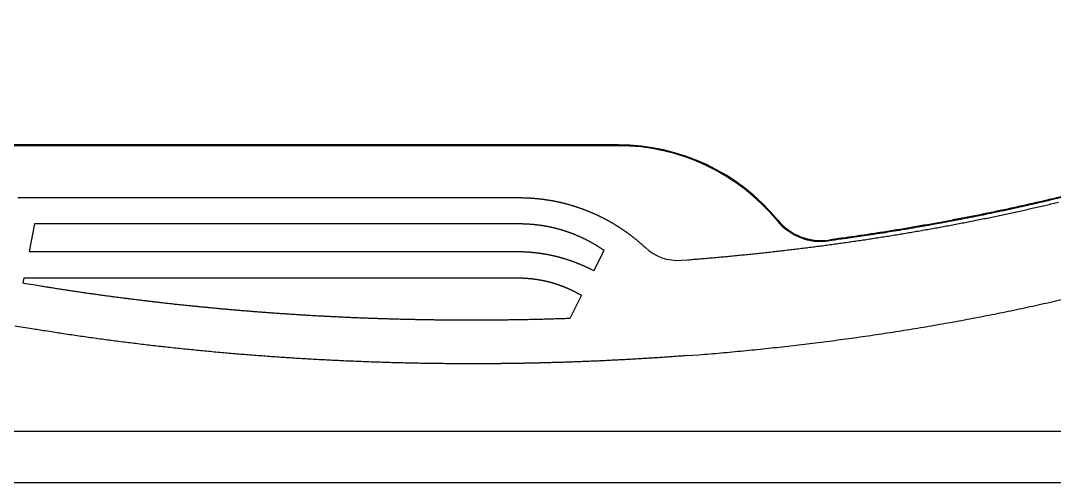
# Model space of a CAD drawing. Extents: x 956 to 1028, y 499 to 635.
# Drawn here: x 1000.246 to 1002.96, y 512.227 to 513.44 of the extents above; entities that cross this region are included whole.
import ezdxf

# ---------------------------------------------------------------- set-up
doc = ezdxf.new("R2010")
doc.units = 0
doc.header["$MEASUREMENT"] = 0
doc.layers.add('1', color=4, linetype='Continuous')
doc.layers.add('DIM', color=3, linetype='Continuous')

# ---------------------------------------------------------------- blocks, each defined once
blk = doc.blocks.new('1486201(2016_HS CONTROLS')
at = {"layer": '1', "linetype": 'Continuous'}
for p, q in [((-11.4317, -0.9987), (-13.4347, -0.9987)), ((-13.4347, -0.9997), (-11.4317, -0.9997)), ((-11.4317, -1.0009), (-13.4347, -1.0009)), ((-11.4317, -0.9997), (-11.4317, -0.9987)), ((-11.4317, -1.0009), (-11.4317, -0.9997)), ((-12.9503, -1.1374), (-11.6916, -1.1374)), ((-12.9638, -1.2066), (-12.9779, -1.2789)), ((-11.6916, -1.2066), (-12.9638, -1.2066)), ((-11.0143, -1.1978), (-11.0134, -1.197)), ((-11.0134, -1.197), (-11.0126, -1.1964)), ((-10.8787, -1.2498), (-10.8788, -1.2488)), ((-10.8785, -1.251), (-10.8787, -1.2498)), ((-12.9779, -1.2789), (-11.6958, -1.2789)), ((-11.4955, -1.3293), (-11.4688, -1.2762)), ((-12.9941, -1.3623), (-12.9914, -1.3481)), ((-12.9914, -1.3481), (-11.6958, -1.3481)), ((-11.5281, -1.394), (-11.5587, -1.455))]:
    blk.add_line(p, q, dxfattribs=at)
for points in [[(-11.2488, -1.5524), (-11.2196, -1.5501, 0.001008), (-11.1904, -1.5477, 0.001005), (-11.1612, -1.5451, 0.001008), (-11.132, -1.5425, 0.001017), (-11.1028, -1.5397, 0.001023), (-11.0737, -1.5369, 0.001029), (-11.0445, -1.5339, 0.001035), (-11.0154, -1.5307, 0.001042), (-10.9863, -1.5275, 0.001048), (-10.9572, -1.5241, 0.001055), (-10.9281, -1.5206, 0.001061), (-10.899, -1.517, 0.001067), (-10.87, -1.5133, 0.001073), (-10.8409, -1.5094, 0.00108), (-10.8119, -1.5054, 0.001086), (-10.7829, -1.5013, 0.001093), (-10.7539, -1.497, 0.001099), (-10.725, -1.4927, 0.001106), (-10.696, -1.4882, 0.001112), (-10.6671, -1.4835, 0.001119), (-10.6382, -1.4788, 0.001125), (-10.6093, -1.4739, 0.001132), (-10.5805, -1.4688, 0.001139), (-10.5516, -1.4637, 0.001145), (-10.5228, -1.4584, 0.001152), (-10.494, -1.4529, 0.001159), (-10.4653, -1.4474, 0.001165), (-10.4365, -1.4417, 0.001171), (-10.4078, -1.4358, 0.00118), (-10.3791, -1.4299, 0.001193), (-10.3505, -1.4238, 0.001206), (-10.3218, -1.4175, 0.001223), (-10.2933, -1.4111, 0.001238), (-10.2647, -1.4046, 0.001254)], [(-10.2672, -1.1347, -0.000909), (-10.2861, -1.1392, -0.000903), (-10.305, -1.1437, -0.000897), (-10.3239, -1.1482, -0.000891), (-10.3429, -1.1525, -0.000885), (-10.3619, -1.1568, -0.000879), (-10.3808, -1.161, -0.000873), (-10.3998, -1.1652, -0.000867), (-10.4189, -1.1693, -0.000861), (-10.4379, -1.1733, -0.000856), (-10.4569, -1.1773, -0.000849), (-10.476, -1.1812, -0.000844), (-10.4951, -1.185, -0.000838), (-10.5141, -1.1888, -0.000832), (-10.5332, -1.1925, -0.000826), (-10.5524, -1.1961, -0.000821), (-10.5715, -1.1997, -0.000816), (-10.5906, -1.2032, -0.000809), (-10.6097, -1.2067, -0.000798), (-10.6289, -1.2101, -0.000799), (-10.6481, -1.2134, -0.000808), (-10.6673, -1.2167, -0.000781), (-10.6864, -1.2199, -0.000726), (-10.7055, -1.2231, -0.000793), (-10.7248, -1.2262, -0.000933), (-10.7447, -1.2293, -0.000708), (-10.7633, -1.2322, -0.000253), (-10.7801, -1.2348, -0.00098), (-10.8018, -1.238, -0.001662), (-10.8351, -1.2427, -0.000811), (-10.8788, -1.2488, -0.000431)], [(-10.8787, -1.2498), (-10.8594, -1.2472, 0.000733), (-10.8401, -1.2445, 0.00073), (-10.8209, -1.2417, 0.000733), (-10.8016, -1.2389, 0.000741), (-10.7824, -1.2361, 0.000747), (-10.7631, -1.2332, 0.000752), (-10.7439, -1.2302, 0.000757), (-10.7247, -1.2272, 0.000763), (-10.7055, -1.2241, 0.000769), (-10.6863, -1.2209, 0.000775), (-10.6671, -1.2177, 0.00078), (-10.6479, -1.2144, 0.000786), (-10.6287, -1.2111, 0.000792), (-10.6096, -1.2077, 0.000798), (-10.5904, -1.2042, 0.000803), (-10.5713, -1.2007, 0.000809), (-10.5522, -1.1971, 0.000815), (-10.5331, -1.1935, 0.000821), (-10.514, -1.1898, 0.000826), (-10.4949, -1.186, 0.000832), (-10.4758, -1.1822, 0.000838), (-10.4567, -1.1783, 0.000844), (-10.4377, -1.1743, 0.000849), (-10.4187, -1.1703, 0.000856), (-10.3996, -1.1662, 0.000861), (-10.3806, -1.162, 0.000867), (-10.3616, -1.1578, 0.000873), (-10.3427, -1.1535, 0.000879), (-10.3237, -1.1491, 0.000885), (-10.3048, -1.1447, 0.000891), (-10.2859, -1.1402, 0.000897), (-10.2669, -1.1356, 0.000903)], [(-10.2769, -1.1393, -0.001291), (-10.3039, -1.1457, -0.00128), (-10.331, -1.152, -0.001268), (-10.3581, -1.1582, -0.001256), (-10.3853, -1.1643, -0.001243), (-10.4124, -1.1702, -0.001233), (-10.4396, -1.1759, -0.001223), (-10.4669, -1.1816, -0.001209), (-10.4941, -1.1871, -0.00119), (-10.5214, -1.1925, -0.001189), (-10.5487, -1.1977, -0.0012), (-10.5761, -1.2028, -0.001156), (-10.6034, -1.2078, -0.001071), (-10.6306, -1.2126, -0.001168), (-10.6582, -1.2174, -0.001371), (-10.6865, -1.2222, -0.001037), (-10.713, -1.2265, -0.000365), (-10.737, -1.2304, -0.001432), (-10.7679, -1.2351, -0.002427), (-10.8157, -1.2421, -0.001177), (-10.8785, -1.251, -0.000624)], [(-11.2663, -1.302), (-11.2496, -1.3007, 0.000593), (-11.2329, -1.2994, 0.000592), (-11.2162, -1.298, 0.000593), (-11.1995, -1.2966, 0.000596), (-11.1829, -1.2951, 0.000598), (-11.1662, -1.2936, 0.000601), (-11.1496, -1.2921, 0.000603), (-11.1329, -1.2905, 0.000605), (-11.1162, -1.2889, 0.000607), (-11.0996, -1.2872, 0.00061), (-11.083, -1.2855, 0.000612), (-11.0663, -1.2838, 0.000614), (-11.0497, -1.282, 0.000616), (-11.033, -1.2802, 0.000619), (-11.0164, -1.2783, 0.000621), (-10.9998, -1.2764, 0.000623), (-10.9832, -1.2744, 0.000626), (-10.9666, -1.2725, 0.000628), (-10.95, -1.2704, 0.00063), (-10.9334, -1.2683, 0.000633), (-10.9168, -1.2662, 0.000635), (-10.9002, -1.2641, 0.000638), (-10.8836, -1.2619, 0.00064), (-10.867, -1.2596, 0.000642), (-10.8504, -1.2573, 0.000644), (-10.8339, -1.255, 0.000647), (-10.8173, -1.2526, 0.000649), (-10.8007, -1.2502, 0.000652), (-10.7842, -1.2478, 0.000654), (-10.7677, -1.2453, 0.000656), (-10.7511, -1.2427, 0.000659), (-10.7346, -1.2401, 0.000661), (-10.7181, -1.2375, 0.000663), (-10.7016, -1.2348, 0.000666), (-10.685, -1.2321, 0.000668), (-10.6685, -1.2293, 0.000671), (-10.6521, -1.2265, 0.000673), (-10.6356, -1.2236, 0.000675), (-10.6191, -1.2207, 0.000678), (-10.6026, -1.2178, 0.00068), (-10.5862, -1.2148, 0.000683), (-10.5697, -1.2118, 0.000685), (-10.5533, -1.2087, 0.000687), (-10.5368, -1.2055, 0.00069), (-10.5204, -1.2024, 0.000692), (-10.504, -1.1992, 0.000695), (-10.4876, -1.1959, 0.000697), (-10.4712, -1.1926, 0.000699), (-10.4548, -1.1892, 0.000702), (-10.4384, -1.1858, 0.000709), (-10.422, -1.1824, 0.000714), (-10.4057, -1.1789, 0.00072), (-10.3893, -1.1753, 0.000725), (-10.373, -1.1717, 0.000732), (-10.3566, -1.1681, 0.000737), (-10.3403, -1.1644, 0.000743), (-10.324, -1.1606, 0.000749), (-10.3077, -1.1569, 0.000755), (-10.2914, -1.153, 0.00076), (-10.2752, -1.1491, 0.000766)], [(-13.0075, -1.1371, 0.000618), (-12.9949, -1.1372, 0.00099), (-12.9756, -1.1373, 0.00048), (-12.9503, -1.1374, 0.000258)], [(-11.6916, -1.1374), (-11.6889, -1.1374, -0.001413), (-11.6862, -1.1374, -0.001414), (-11.6835, -1.1374, -0.001413), (-11.6808, -1.1375, -0.001409), (-11.6781, -1.1376, -0.001406), (-11.6754, -1.1376, -0.001403), (-11.6727, -1.1377, -0.0014), (-11.67, -1.1379, -0.001397), (-11.6673, -1.138, -0.001395), (-11.6647, -1.1381, -0.001392), (-11.662, -1.1383, -0.001389), (-11.6593, -1.1385, -0.001386), (-11.6566, -1.1387, -0.001384), (-11.6539, -1.1389, -0.001381), (-11.6512, -1.1391, -0.001379), (-11.6485, -1.1393, -0.001376), (-11.6458, -1.1396, -0.001374), (-11.6432, -1.1398, -0.001371), (-11.6405, -1.1401, -0.001369), (-11.6378, -1.1404, -0.001367), (-11.6351, -1.1407, -0.001365), (-11.6324, -1.141, -0.001362), (-11.6298, -1.1414, -0.00136), (-11.6271, -1.1417, -0.001358), (-11.6244, -1.1421, -0.001356), (-11.6218, -1.1425, -0.001354), (-11.6191, -1.1429, -0.001352), (-11.6164, -1.1433, -0.00135), (-11.6138, -1.1437, -0.001349), (-11.6111, -1.1441, -0.001347), (-11.6085, -1.1446, -0.001345), (-11.6058, -1.1451, -0.001344), (-11.6032, -1.1455, -0.001342), (-11.6005, -1.146, -0.001337), (-11.5979, -1.1466, -0.00138), (-11.5952, -1.1471, -0.001482), (-11.5926, -1.1476, -0.001517), (-11.5899, -1.1482, -0.001496), (-11.5873, -1.1488, -0.001486), (-11.5847, -1.1493, -0.001482), (-11.5821, -1.1499, -0.001477), (-11.5794, -1.1506, -0.001469), (-11.5768, -1.1512, -0.001462), (-11.5742, -1.1519, -0.001456), (-11.5716, -1.1525, -0.00145), (-11.569, -1.1532, -0.001443), (-11.5664, -1.1539, -0.001437), (-11.5638, -1.1546, -0.00143), (-11.5612, -1.1553, -0.001424), (-11.5586, -1.1561, -0.001417), (-11.556, -1.1568, -0.001411), (-11.5534, -1.1576, -0.001405), (-11.5508, -1.1584, -0.001399), (-11.5483, -1.1592, -0.001392), (-11.5457, -1.16, -0.001387), (-11.5431, -1.1608, -0.00138), (-11.5406, -1.1617, -0.001375), (-11.538, -1.1625, -0.001368), (-11.5355, -1.1634, -0.001363), (-11.5329, -1.1643, -0.001357), (-11.5304, -1.1652, -0.001351), (-11.5278, -1.1661, -0.001345), (-11.5253, -1.167, -0.00134), (-11.5228, -1.168, -0.001334), (-11.5203, -1.1689, -0.001329), (-11.5178, -1.1699, -0.001322), (-11.5152, -1.1709, -0.001318), (-11.5127, -1.1719, -0.001315), (-11.5102, -1.1729, -0.001306), (-11.5077, -1.1739, -0.001288), (-11.5053, -1.1749, -0.001283), (-11.5028, -1.176, -0.00129), (-11.5003, -1.177, -0.001299), (-11.4978, -1.1781, -0.001314), (-11.4954, -1.1792, -0.001326), (-11.4929, -1.1803, -0.001339), (-11.4904, -1.1814, -0.001351), (-11.488, -1.1825, -0.001365), (-11.4855, -1.1837, -0.001377), (-11.4831, -1.1848, -0.001391), (-11.4807, -1.186, -0.001403), (-11.4783, -1.1872, -0.001416), (-11.4758, -1.1883, -0.001429), (-11.4734, -1.1896, -0.001443), (-11.471, -1.1908, -0.001455), (-11.4686, -1.192, -0.001468), (-11.4662, -1.1933, -0.001476), (-11.4639, -1.1945, -0.001475), (-11.4615, -1.1958, -0.001417), (-11.4591, -1.1971, -0.001318), (-11.4568, -1.1984, -0.001447), (-11.4544, -1.1997, -0.001716), (-11.452, -1.2011, -0.001303), (-11.4497, -1.2024, -0.000454), (-11.4477, -1.2036, -0.001823), (-11.4451, -1.2051, -0.00312), (-11.4411, -1.2075, -0.001524), (-11.4359, -1.2107, -0.000809)], [(-11.4688, -1.2762), (-11.4707, -1.2748, 0.001466), (-11.4727, -1.2735, 0.001465), (-11.4747, -1.2722, 0.001469), (-11.4766, -1.2708, 0.001477), (-11.4786, -1.2695, 0.001484), (-11.4806, -1.2683, 0.00149), (-11.4825, -1.267, 0.001496), (-11.4845, -1.2657, 0.001502), (-11.4865, -1.2645, 0.001508), (-11.4885, -1.2632, 0.001514), (-11.4906, -1.262, 0.001521), (-11.4926, -1.2608, 0.00153), (-11.4946, -1.2596, 0.001533), (-11.4966, -1.2584, 0.001532), (-11.4987, -1.2572, 0.00156), (-11.5007, -1.2561, 0.001621), (-11.5028, -1.2549, 0.001644), (-11.5048, -1.2538, 0.001636), (-11.5069, -1.2527, 0.001629), (-11.509, -1.2516, 0.001622), (-11.5111, -1.2505, 0.001614), (-11.5132, -1.2494, 0.001606), (-11.5153, -1.2483, 0.001597), (-11.5174, -1.2472, 0.001588), (-11.5195, -1.2462, 0.001579), (-11.5216, -1.2452, 0.001569), (-11.5238, -1.2441, 0.001559), (-11.5259, -1.2431, 0.001546), (-11.5281, -1.2421, 0.001538), (-11.5303, -1.2412, 0.001533), (-11.5325, -1.2402, 0.001512), (-11.5346, -1.2392, 0.001473), (-11.5368, -1.2383, 0.001437), (-11.5391, -1.2373, 0.001397), (-11.5413, -1.2364, 0.001389), (-11.5435, -1.2355, 0.001408), (-11.5457, -1.2346, 0.001419), (-11.5479, -1.2337, 0.001424), (-11.5501, -1.2328, 0.001431), (-11.5523, -1.232, 0.00144), (-11.5546, -1.2311, 0.001448), (-11.5568, -1.2303, 0.001456), (-11.559, -1.2295, 0.001463), (-11.5613, -1.2287, 0.001472), (-11.5635, -1.2279, 0.00148), (-11.5658, -1.2271, 0.001488), (-11.568, -1.2263, 0.001496), (-11.5703, -1.2256, 0.001504), (-11.5725, -1.2249, 0.001512), (-11.5748, -1.2241, 0.001521), (-11.577, -1.2234, 0.001529), (-11.5793, -1.2227, 0.001538), (-11.5815, -1.2221, 0.001546), (-11.5838, -1.2214, 0.001554), (-11.5861, -1.2207, 0.001563), (-11.5884, -1.2201, 0.001571), (-11.5906, -1.2195, 0.00158), (-11.5929, -1.2189, 0.001588), (-11.5952, -1.2183, 0.001597), (-11.5975, -1.2177, 0.001606), (-11.5997, -1.2172, 0.001614), (-11.602, -1.2166, 0.001621), (-11.6043, -1.2161, 0.001631), (-11.6066, -1.2156, 0.001646), (-11.6089, -1.2151, 0.001647), (-11.6112, -1.2146, 0.001631), (-11.6135, -1.2141, 0.001602), (-11.6158, -1.2137, 0.001554), (-11.6181, -1.2132, 0.001531), (-11.6204, -1.2128, 0.001534), (-11.6228, -1.2124, 0.001531), (-11.6251, -1.212, 0.001521), (-11.6274, -1.2116, 0.001515), (-11.6298, -1.2113, 0.001511), (-11.6321, -1.2109, 0.001507), (-11.6345, -1.2105, 0.001503), (-11.6369, -1.2102, 0.0015), (-11.6392, -1.2099, 0.001498), (-11.6416, -1.2096, 0.001496), (-11.644, -1.2093, 0.001495), (-11.6464, -1.209, 0.001494), (-11.6487, -1.2088, 0.001494), (-11.6511, -1.2085, 0.001496), (-11.6535, -1.2083, 0.001501), (-11.6559, -1.2081, 0.001499), (-11.6583, -1.2079, 0.001493), (-11.6607, -1.2077, 0.001509), (-11.663, -1.2075, 0.001545), (-11.6654, -1.2074, 0.001505), (-11.6678, -1.2072, 0.001409), (-11.6702, -1.2071, 0.001563), (-11.6726, -1.207, 0.001876), (-11.6751, -1.2069, 0.001427), (-11.6774, -1.2068, 0.000483), (-11.6794, -1.2067, 0.002034), (-11.6821, -1.2066, 0.003543), (-11.6862, -1.2066, 0.001744), (-11.6916, -1.2066, 0.000925)], [(-11.4359, -1.2107), (-11.4339, -1.212, -0.001191), (-11.4318, -1.2133, -0.001191), (-11.4298, -1.2145, -0.00119), (-11.4278, -1.2158, -0.00119), (-11.4258, -1.2171, -0.00119), (-11.4239, -1.2185, -0.001189), (-11.4219, -1.2198, -0.001189), (-11.4199, -1.2211, -0.001189), (-11.4179, -1.2225, -0.001189), (-11.416, -1.2238, -0.001189), (-11.414, -1.2252, -0.001189), (-11.412, -1.2266, -0.001189), (-11.4101, -1.2279, -0.001189), (-11.4082, -1.2293, -0.001189), (-11.4062, -1.2307, -0.00119), (-11.4043, -1.2321, -0.00119), (-11.4024, -1.2336, -0.001191), (-11.4005, -1.235, -0.001191), (-11.3986, -1.2364, -0.001192), (-11.3967, -1.2379, -0.001193), (-11.3948, -1.2393, -0.001193), (-11.3929, -1.2408, -0.001193), (-11.391, -1.2423, -0.001195), (-11.3891, -1.2438, -0.001198), (-11.3873, -1.2453, -0.001196), (-11.3854, -1.2468, -0.00119), (-11.3836, -1.2483, -0.001201), (-11.3817, -1.2498, -0.001227), (-11.3799, -1.2513, -0.001193), (-11.3781, -1.2529, -0.001115), (-11.3763, -1.2544, -0.001233), (-11.3744, -1.256, -0.001472), (-11.3726, -1.2576, -0.001118), (-11.3708, -1.2591, -0.000382), (-11.3693, -1.2605, -0.001582), (-11.3673, -1.2623, -0.002729), (-11.3642, -1.265, -0.001336), (-11.3602, -1.2687, -0.000708)], [(-11.6958, -1.2789), (-11.6937, -1.279, -0.00119), (-11.6916, -1.279, -0.001195), (-11.6895, -1.279, -0.001198), (-11.6874, -1.2791, -0.001198), (-11.6853, -1.2791, -0.0012), (-11.6833, -1.2792, -0.001201), (-11.6812, -1.2793, -0.001202), (-11.6791, -1.2794, -0.001202), (-11.677, -1.2795, -0.001202), (-11.6749, -1.2796, -0.001202), (-11.6729, -1.2797, -0.001201), (-11.6708, -1.2798, -0.0012), (-11.6687, -1.2799, -0.001199), (-11.6667, -1.2801, -0.001197), (-11.6646, -1.2802, -0.001196), (-11.6625, -1.2804, -0.001194), (-11.6605, -1.2806, -0.001191), (-11.6584, -1.2808, -0.001188), (-11.6564, -1.281, -0.001186), (-11.6543, -1.2812, -0.001182), (-11.6523, -1.2814, -0.001179), (-11.6502, -1.2816, -0.001174), (-11.6481, -1.2818, -0.001171), (-11.6461, -1.2821, -0.001169), (-11.644, -1.2823, -0.00116), (-11.642, -1.2826, -0.001142), (-11.6399, -1.2829, -0.001128), (-11.6379, -1.2832, -0.001114), (-11.6358, -1.2835, -0.001115), (-11.6338, -1.2838, -0.001129), (-11.6317, -1.2841, -0.001139), (-11.6297, -1.2844, -0.001147), (-11.6276, -1.2847, -0.001154), (-11.6255, -1.2851, -0.001163), (-11.6235, -1.2854, -0.001171), (-11.6214, -1.2858, -0.00118), (-11.6194, -1.2861, -0.001188), (-11.6173, -1.2865, -0.001197), (-11.6153, -1.2869, -0.001205), (-11.6132, -1.2873, -0.001214), (-11.6112, -1.2877, -0.001222), (-11.6092, -1.2881, -0.001231), (-11.6071, -1.2886, -0.001239), (-11.6051, -1.289, -0.001248), (-11.603, -1.2895, -0.001255), (-11.601, -1.2899, -0.001264), (-11.5989, -1.2904, -0.001272), (-11.5969, -1.2909, -0.00128), (-11.5949, -1.2914, -0.001288), (-11.5928, -1.2919, -0.001298), (-11.5908, -1.2924, -0.001304), (-11.5887, -1.2929, -0.001308), (-11.5867, -1.2935, -0.001302), (-11.5847, -1.294, -0.001284), (-11.5827, -1.2946, -0.001275), (-11.5806, -1.2951, -0.00127), (-11.5786, -1.2957, -0.001265), (-11.5766, -1.2963, -0.001257), (-11.5746, -1.2969, -0.001252), (-11.5726, -1.2975, -0.001245), (-11.5706, -1.2981, -0.001239), (-11.5686, -1.2987, -0.001232), (-11.5666, -1.2994, -0.001226), (-11.5647, -1.3, -0.00122), (-11.5627, -1.3007, -0.001214), (-11.5607, -1.3013, -0.001207), (-11.5588, -1.302, -0.001201), (-11.5568, -1.3027, -0.001195), (-11.5548, -1.3034, -0.001189), (-11.5529, -1.3041, -0.001182), (-11.551, -1.3048, -0.001177), (-11.549, -1.3055, -0.001171), (-11.5471, -1.3062, -0.001165), (-11.5452, -1.3069, -0.001158), (-11.5432, -1.3077, -0.001153), (-11.5413, -1.3084, -0.001151), (-11.5394, -1.3092, -0.001141), (-11.5375, -1.31, -0.001118), (-11.5356, -1.3107, -0.001085), (-11.5337, -1.3115, -0.001032), (-11.5318, -1.3123, -0.001016), (-11.5299, -1.3131, -0.001042), (-11.528, -1.3139, -0.001059), (-11.526, -1.3147, -0.00107), (-11.5241, -1.3156, -0.001076), (-11.5222, -1.3164, -0.001084), (-11.5203, -1.3173, -0.001107), (-11.5184, -1.3181, -0.001147), (-11.5165, -1.319, -0.001124), (-11.5145, -1.3199, -0.001059), (-11.5126, -1.3208, -0.001192), (-11.5107, -1.3217, -0.001457), (-11.5087, -1.3226, -0.001104), (-11.5069, -1.3235, -0.000346), (-11.5052, -1.3243, -0.001617), (-11.5031, -1.3254, -0.002864), (-11.4998, -1.3271, -0.001405), (-11.4955, -1.3293, -0.000739)], [(-11.6958, -1.3481), (-11.694, -1.3482, -0.001342), (-11.6923, -1.3482, -0.001343), (-11.6905, -1.3482, -0.001342), (-11.6888, -1.3482, -0.001338), (-11.687, -1.3483, -0.001336), (-11.6853, -1.3483, -0.001334), (-11.6835, -1.3484, -0.001332), (-11.6817, -1.3485, -0.001329), (-11.68, -1.3485, -0.001327), (-11.6782, -1.3486, -0.001325), (-11.6765, -1.3487, -0.001323), (-11.6747, -1.3488, -0.001321), (-11.673, -1.3489, -0.001319), (-11.6712, -1.3491, -0.001317), (-11.6694, -1.3492, -0.001315), (-11.6677, -1.3494, -0.001314), (-11.6659, -1.3495, -0.001312), (-11.6642, -1.3497, -0.00131), (-11.6624, -1.3498, -0.001308), (-11.6607, -1.35, -0.001307), (-11.6589, -1.3502, -0.001305), (-11.6572, -1.3504, -0.001301), (-11.6554, -1.3506, -0.001303), (-11.6537, -1.3509, -0.001309), (-11.6519, -1.3511, -0.001295), (-11.6502, -1.3513, -0.001256), (-11.6485, -1.3516, -0.001239), (-11.6467, -1.3518, -0.001242), (-11.645, -1.3521, -0.001249), (-11.6432, -1.3524, -0.001261), (-11.6415, -1.3526, -0.001271), (-11.6398, -1.3529, -0.001282), (-11.638, -1.3532, -0.001291), (-11.6363, -1.3535, -0.001302), (-11.6346, -1.3538, -0.001312), (-11.6328, -1.3542, -0.001323), (-11.6311, -1.3545, -0.001332), (-11.6294, -1.3549, -0.001343), (-11.6277, -1.3552, -0.001353), (-11.6259, -1.3556, -0.001364), (-11.6242, -1.3559, -0.001374), (-11.6225, -1.3563, -0.001386), (-11.6208, -1.3567, -0.001396), (-11.6191, -1.3571, -0.001407), (-11.6174, -1.3575, -0.001417), (-11.6156, -1.358, -0.001429), (-11.6139, -1.3584, -0.001438), (-11.6122, -1.3588, -0.001448), (-11.6105, -1.3593, -0.001461), (-11.6088, -1.3597, -0.001478), (-11.6071, -1.3602, -0.001466), (-11.6055, -1.3607, -0.001419), (-11.6038, -1.3612, -0.001395), (-11.6021, -1.3617, -0.001388), (-11.6004, -1.3622, -0.00138), (-11.5987, -1.3627, -0.001371), (-11.597, -1.3632, -0.001362), (-11.5954, -1.3638, -0.001354), (-11.5937, -1.3643, -0.001346), (-11.592, -1.3649, -0.001337), (-11.5903, -1.3654, -0.001329), (-11.5887, -1.366, -0.00132), (-11.587, -1.3666, -0.001312), (-11.5854, -1.3672, -0.001303), (-11.5837, -1.3678, -0.001295), (-11.5821, -1.3684, -0.001286), (-11.5804, -1.369, -0.001279), (-11.5788, -1.3696, -0.00127), (-11.5771, -1.3703, -0.001262), (-11.5755, -1.3709, -0.001254), (-11.5738, -1.3716, -0.001246), (-11.5722, -1.3722, -0.001238), (-11.5706, -1.3729, -0.00123), (-11.569, -1.3736, -0.001222), (-11.5673, -1.3742, -0.001215), (-11.5657, -1.3749, -0.001208), (-11.5641, -1.3756, -0.001219), (-11.5625, -1.3763, -0.001251), (-11.5609, -1.377, -0.001268), (-11.5593, -1.3778, -0.001275), (-11.5577, -1.3785, -0.001283), (-11.5561, -1.3792, -0.001294), (-11.5545, -1.38, -0.001305), (-11.5529, -1.3807, -0.001318), (-11.5513, -1.3815, -0.001324), (-11.5497, -1.3823, -0.001326), (-11.5481, -1.3831, -0.001348), (-11.5466, -1.3838, -0.001388), (-11.545, -1.3846, -0.001357), (-11.5434, -1.3854, -0.001273), (-11.5419, -1.3863, -0.00142), (-11.5403, -1.3871, -0.001715), (-11.5387, -1.3879, -0.001303), (-11.5372, -1.3888, -0.00043), (-11.5359, -1.3895, -0.001871), (-11.5342, -1.3905, -0.003267), (-11.5315, -1.392, -0.0016), (-11.5281, -1.394, -0.000846)], [(-11.8149, -1.4595), (-11.8268, -1.4595, -0.000406), (-11.8386, -1.4595, -0.000408), (-11.8505, -1.4594, -0.000406), (-11.8623, -1.4593, -0.000403), (-11.8742, -1.4593, -0.000402), (-11.886, -1.4592, -0.000403), (-11.8979, -1.459, -0.000403), (-11.9097, -1.4589, -0.000403), (-11.9215, -1.4587, -0.000403), (-11.9334, -1.4586, -0.000403), (-11.9452, -1.4584, -0.000403), (-11.9571, -1.4581, -0.000403), (-11.9689, -1.4579, -0.000403), (-11.9808, -1.4576, -0.000404), (-11.9926, -1.4574, -0.000404), (-12.0044, -1.4571, -0.000404), (-12.0163, -1.4568, -0.000404), (-12.0281, -1.4564, -0.000404), (-12.04, -1.4561, -0.000404), (-12.0518, -1.4557, -0.000404), (-12.0637, -1.4553, -0.000404), (-12.0755, -1.4549, -0.000404), (-12.0873, -1.4545, -0.000404), (-12.0992, -1.454, -0.000405), (-12.111, -1.4536, -0.000405), (-12.1228, -1.4531, -0.000405), (-12.1347, -1.4526, -0.000405), (-12.1465, -1.452, -0.000405), (-12.1583, -1.4515, -0.000405), (-12.1702, -1.4509, -0.000405), (-12.182, -1.4503, -0.000405), (-12.1938, -1.4497, -0.000405), (-12.2057, -1.4491, -0.000406), (-12.2175, -1.4485, -0.000406), (-12.2293, -1.4478, -0.000406), (-12.2412, -1.4471, -0.000406), (-12.253, -1.4464, -0.000406), (-12.2648, -1.4457, -0.000406), (-12.2766, -1.445, -0.000406), (-12.2884, -1.4442, -0.000406), (-12.3003, -1.4434, -0.000406), (-12.3121, -1.4426, -0.000405), (-12.3239, -1.4418, -0.000405), (-12.3357, -1.441, -0.000406), (-12.3475, -1.4401, -0.000407), (-12.3594, -1.4393, -0.000408), (-12.3712, -1.4384, -0.000409), (-12.383, -1.4375, -0.00041), (-12.3948, -1.4365, -0.00041), (-12.4066, -1.4356, -0.000411), (-12.4184, -1.4346, -0.000412), (-12.4302, -1.4336, -0.000413), (-12.442, -1.4326, -0.000414), (-12.4538, -1.4316, -0.000415), (-12.4656, -1.4305, -0.000416), (-12.4774, -1.4295, -0.000417), (-12.4892, -1.4284, -0.000418), (-12.501, -1.4273, -0.000419), (-12.5128, -1.4261, -0.00042), (-12.5246, -1.425, -0.000421), (-12.5364, -1.4238, -0.000421), (-12.5482, -1.4226, -0.000422), (-12.5599, -1.4214, -0.000423), (-12.5717, -1.4202, -0.000424), (-12.5835, -1.4189, -0.000425), (-12.5953, -1.4177, -0.000426), (-12.6071, -1.4164, -0.000427), (-12.6188, -1.4151, -0.000428), (-12.6306, -1.4137, -0.000429), (-12.6424, -1.4124, -0.00043), (-12.6541, -1.411, -0.000431), (-12.6659, -1.4096, -0.000432), (-12.6777, -1.4082, -0.000433), (-12.6894, -1.4068, -0.000434), (-12.7012, -1.4053, -0.000435), (-12.7129, -1.4039, -0.000435), (-12.7247, -1.4024, -0.000436), (-12.7364, -1.4009, -0.000438), (-12.7482, -1.3993, -0.000438), (-12.7599, -1.3978, -0.000437), (-12.7717, -1.3962, -0.000437), (-12.7834, -1.3946, -0.000438), (-12.7951, -1.393, -0.00044), (-12.8069, -1.3913, -0.000442), (-12.8186, -1.3897, -0.000443), (-12.8303, -1.388, -0.000441), (-12.842, -1.3863, -0.000447), (-12.8538, -1.3846, -0.000458), (-12.8655, -1.3828, -0.000446), (-12.8772, -1.3811, -0.000418), (-12.8888, -1.3793, -0.000463), (-12.9006, -1.3775, -0.000555), (-12.9127, -1.3756, -0.000422), (-12.924, -1.3738, -0.000142), (-12.9343, -1.3722, -0.0006), (-12.9474, -1.37, -0.001039), (-12.9676, -1.3667, -0.000509), (-12.9941, -1.3623, -0.000269)], [(-11.5587, -1.455), (-11.5651, -1.4552, -0.000217), (-11.5715, -1.4554, -0.000217), (-11.5779, -1.4556, -0.000217), (-11.5843, -1.4558, -0.000217), (-11.5907, -1.456, -0.000217), (-11.5972, -1.4562, -0.000217), (-11.6036, -1.4564, -0.000217), (-11.61, -1.4566, -0.000217), (-11.6164, -1.4568, -0.000217), (-11.6228, -1.4569, -0.000217), (-11.6292, -1.4571, -0.000217), (-11.6356, -1.4573, -0.000217), (-11.642, -1.4574, -0.000217), (-11.6484, -1.4576, -0.000217), (-11.6548, -1.4577, -0.000217), (-11.6612, -1.4579, -0.000217), (-11.6676, -1.458, -0.000217), (-11.674, -1.4581, -0.000217), (-11.6804, -1.4582, -0.000217), (-11.6868, -1.4583, -0.000217), (-11.6932, -1.4585, -0.000217), (-11.6996, -1.4586, -0.000217), (-11.706, -1.4587, -0.000217), (-11.7124, -1.4588, -0.000217), (-11.7188, -1.4588, -0.000217), (-11.7252, -1.4589, -0.000215), (-11.7317, -1.459, -0.000217), (-11.7381, -1.4591, -0.000222), (-11.7445, -1.4591, -0.000215), (-11.7509, -1.4592, -0.000201), (-11.7572, -1.4593, -0.000222), (-11.7637, -1.4593, -0.000265), (-11.7703, -1.4593, -0.000201), (-11.7765, -1.4594, -0.000069), (-11.7821, -1.4594, -0.000283), (-11.7893, -1.4594, -0.000487), (-11.8004, -1.4595, -0.000238), (-11.8149, -1.4595, -0.000126)], [(-11.8149, -1.5739), (-11.835, -1.5739, -0.000672), (-11.8552, -1.5738, -0.000672), (-11.8753, -1.5737, -0.000672), (-11.8954, -1.5735, -0.000673), (-11.9155, -1.5733, -0.000673), (-11.9356, -1.573, -0.000673), (-11.9557, -1.5726, -0.000673), (-11.9758, -1.5722, -0.000674), (-11.9959, -1.5717, -0.000674), (-12.016, -1.5712, -0.000674), (-12.0361, -1.5707, -0.000674), (-12.0562, -1.57, -0.000675), (-12.0763, -1.5694, -0.000675), (-12.0964, -1.5686, -0.000675), (-12.1165, -1.5678, -0.000675), (-12.1366, -1.567, -0.000676), (-12.1567, -1.5661, -0.000676), (-12.1768, -1.5651, -0.000676), (-12.1968, -1.5641, -0.000677), (-12.2169, -1.5631, -0.000677), (-12.237, -1.562, -0.000677), (-12.2571, -1.5608, -0.000677), (-12.2772, -1.5596, -0.000678), (-12.2972, -1.5583, -0.000678), (-12.3173, -1.557, -0.000678), (-12.3374, -1.5556, -0.000679), (-12.3574, -1.5541, -0.000679), (-12.3775, -1.5526, -0.00068), (-12.3975, -1.5511, -0.000682), (-12.4176, -1.5495, -0.000685), (-12.4376, -1.5478, -0.000687), (-12.4576, -1.5461, -0.00069), (-12.4777, -1.5443, -0.000693), (-12.4977, -1.5425, -0.000695), (-12.5177, -1.5406, -0.000698), (-12.5377, -1.5386, -0.000701), (-12.5578, -1.5366, -0.000703), (-12.5778, -1.5346, -0.000706), (-12.5978, -1.5325, -0.000709), (-12.6178, -1.5303, -0.000712), (-12.6377, -1.5281, -0.000714), (-12.6577, -1.5258, -0.000717), (-12.6777, -1.5234, -0.00072), (-12.6977, -1.521, -0.000724), (-12.7176, -1.5186, -0.000724), (-12.7376, -1.5161, -0.000723), (-12.7575, -1.5135, -0.000732), (-12.7775, -1.5109, -0.00075), (-12.7974, -1.5082, -0.000731), (-12.8173, -1.5054, -0.000684), (-12.8371, -1.5026, -0.000759), (-12.8571, -1.4997, -0.000911), (-12.8777, -1.4967, -0.000691), (-12.8969, -1.4938, -0.00023), (-12.9143, -1.4912, -0.000985), (-12.9367, -1.4877, -0.001713), (-12.9711, -1.482, -0.000839), (-13.0161, -1.4746, -0.000443)], [(-11.6172, -1.5713), (-11.6222, -1.5714, -0.000165), (-11.6271, -1.5715, -0.000165), (-11.6321, -1.5717, -0.000165), (-11.637, -1.5718, -0.000165), (-11.6419, -1.5719, -0.000165), (-11.6469, -1.572, -0.000165), (-11.6518, -1.5721, -0.000165), (-11.6568, -1.5722, -0.000165), (-11.6617, -1.5723, -0.000165), (-11.6667, -1.5724, -0.000165), (-11.6716, -1.5725, -0.000165), (-11.6765, -1.5726, -0.000165), (-11.6815, -1.5727, -0.000165), (-11.6864, -1.5728, -0.000165), (-11.6914, -1.5729, -0.000165), (-11.6963, -1.573, -0.000165), (-11.7013, -1.573, -0.000165), (-11.7062, -1.5731, -0.000165), (-11.7111, -1.5732, -0.000165), (-11.7161, -1.5733, -0.000165), (-11.721, -1.5733, -0.000165), (-11.726, -1.5734, -0.000165), (-11.7309, -1.5734, -0.000165), (-11.7358, -1.5735, -0.000165), (-11.7408, -1.5736, -0.000165), (-11.7457, -1.5736, -0.000164), (-11.7507, -1.5736, -0.000165), (-11.7556, -1.5737, -0.000169), (-11.7606, -1.5737, -0.000164), (-11.7655, -1.5738, -0.000153), (-11.7704, -1.5738, -0.000169), (-11.7754, -1.5738, -0.000201), (-11.7805, -1.5738, -0.000153), (-11.7853, -1.5739, -0.000052), (-11.7896, -1.5739, -0.000216), (-11.7952, -1.5739, -0.000371), (-11.8037, -1.5739, -0.000182), (-11.8149, -1.5739, -0.000096)], [(-11.2488, -1.5524), (-11.2561, -1.5529, -0.00025), (-11.2635, -1.5535, -0.00025), (-11.2709, -1.554, -0.00025), (-11.2782, -1.5545, -0.000249), (-11.2856, -1.5551, -0.000249), (-11.2929, -1.5556, -0.000248), (-11.3003, -1.5561, -0.000248), (-11.3077, -1.5566, -0.000248), (-11.315, -1.5571, -0.000247), (-11.3224, -1.5576, -0.000247), (-11.3298, -1.5581, -0.000247), (-11.3371, -1.5586, -0.000246), (-11.3445, -1.559, -0.000246), (-11.3519, -1.5595, -0.000245), (-11.3592, -1.5599, -0.000245), (-11.3666, -1.5604, -0.000245), (-11.374, -1.5608, -0.000245), (-11.3813, -1.5613, -0.000245), (-11.3887, -1.5617, -0.000245), (-11.3961, -1.5621, -0.000245), (-11.4034, -1.5625, -0.000245), (-11.4108, -1.5629, -0.000245), (-11.4182, -1.5633, -0.000245), (-11.4255, -1.5637, -0.000245), (-11.4329, -1.5641, -0.000245), (-11.4403, -1.5645, -0.000245), (-11.4476, -1.5648, -0.000245), (-11.455, -1.5652, -0.000245), (-11.4624, -1.5656, -0.000245), (-11.4698, -1.5659, -0.000245), (-11.4771, -1.5662, -0.000245), (-11.4845, -1.5666, -0.000245), (-11.4919, -1.5669, -0.000245), (-11.4992, -1.5672, -0.000246), (-11.5066, -1.5675, -0.000245), (-11.514, -1.5678, -0.000244), (-11.5214, -1.5681, -0.000246), (-11.5287, -1.5684, -0.000251), (-11.5361, -1.5687, -0.000244), (-11.5435, -1.569, -0.000228), (-11.5508, -1.5692, -0.000251), (-11.5582, -1.5695, -0.0003), (-11.5658, -1.5697, -0.000227), (-11.573, -1.57, -0.000078), (-11.5794, -1.5702, -0.000321), (-11.5877, -1.5704, -0.000552), (-11.6005, -1.5708, -0.00027), (-11.6172, -1.5713, -0.000143)]]:
    blk.add_lwpolyline(points, format="xyb", dxfattribs=at)
for centre, radius, start, end in [((-11.4317, -1.5417), 0.5431, 39.4934, 90.0003), ((-11.4317, -1.5417), 0.5421, 39.4934, 90.0003), ((-11.4317, -1.5417), 0.5408, 39.4934, 90.0003), ((-10.8986, -1.1024), 0.15, 219.4935, 277.6914), ((-10.8986, -1.1024), 0.1488, 219.4935, 277.6914), ((-10.8986, -1.1024), 0.1478, 219.4935, 277.6914), ((-11.275, -1.1773), 0.125, 226.991, 273.9941)]:
    blk.add_arc(centre, radius, start, end, dxfattribs=at)
blk = doc.blocks.new('2018 HOT SPOT SX')
at = {"layer": '1', "color": 3, "linetype": 'Continuous'}
blk.add_line((41.24, 0.1342), (49.99, 0.1342), dxfattribs=at)
at = {"layer": '1', "linetype": 'Continuous'}
blk.add_line((8.5, 0), (63.5728, 0), dxfattribs=at)
at = {"layer": '1', "color": 3, "linetype": 'Continuous'}
blk.add_arc((45.618, -0.6491), 4.6694, 13.2862, 166.7138, dxfattribs=at)
at = {"layer": 'DIM'}
blk.add_blockref('1486201(2016_HS CONTROLS', (57.3501, 1.8854), dxfattribs=at)

msp = doc.modelspace()

# ---------------------------------------------------------------- block references
at = {"layer": '1'}
msp.add_blockref('2018 HOT SPOT SX', (955.8964, 512.2273), dxfattribs=at)

doc.saveas('drawing.dxf')
